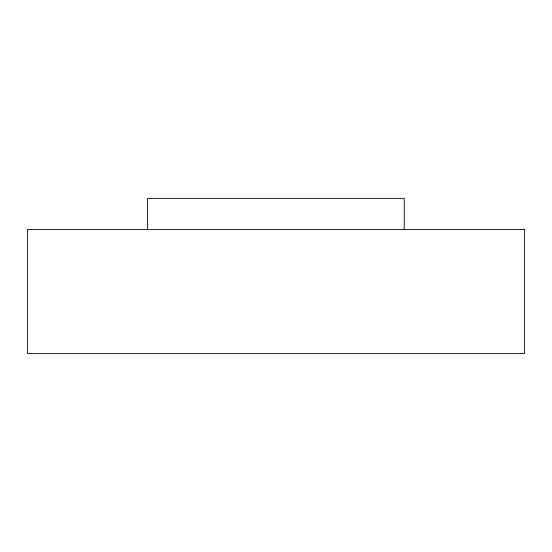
<?xml version="1.0" encoding="UTF-8"?>
<svg xmlns="http://www.w3.org/2000/svg" width="552" height="552" viewBox="0 0 552 552"><rect width="100%" height="100%" fill="white"/><g stroke="black" fill="none" stroke-linecap="round" stroke-linejoin="round"><path stroke-width="0.83" d="M404.25 229.425L404.25 198.375L147.563 198.375L147.563 229.425M524.4 229.425L27.6 229.425L27.6 353.625L524.4 353.625L524.4 229.425"/></g></svg>
